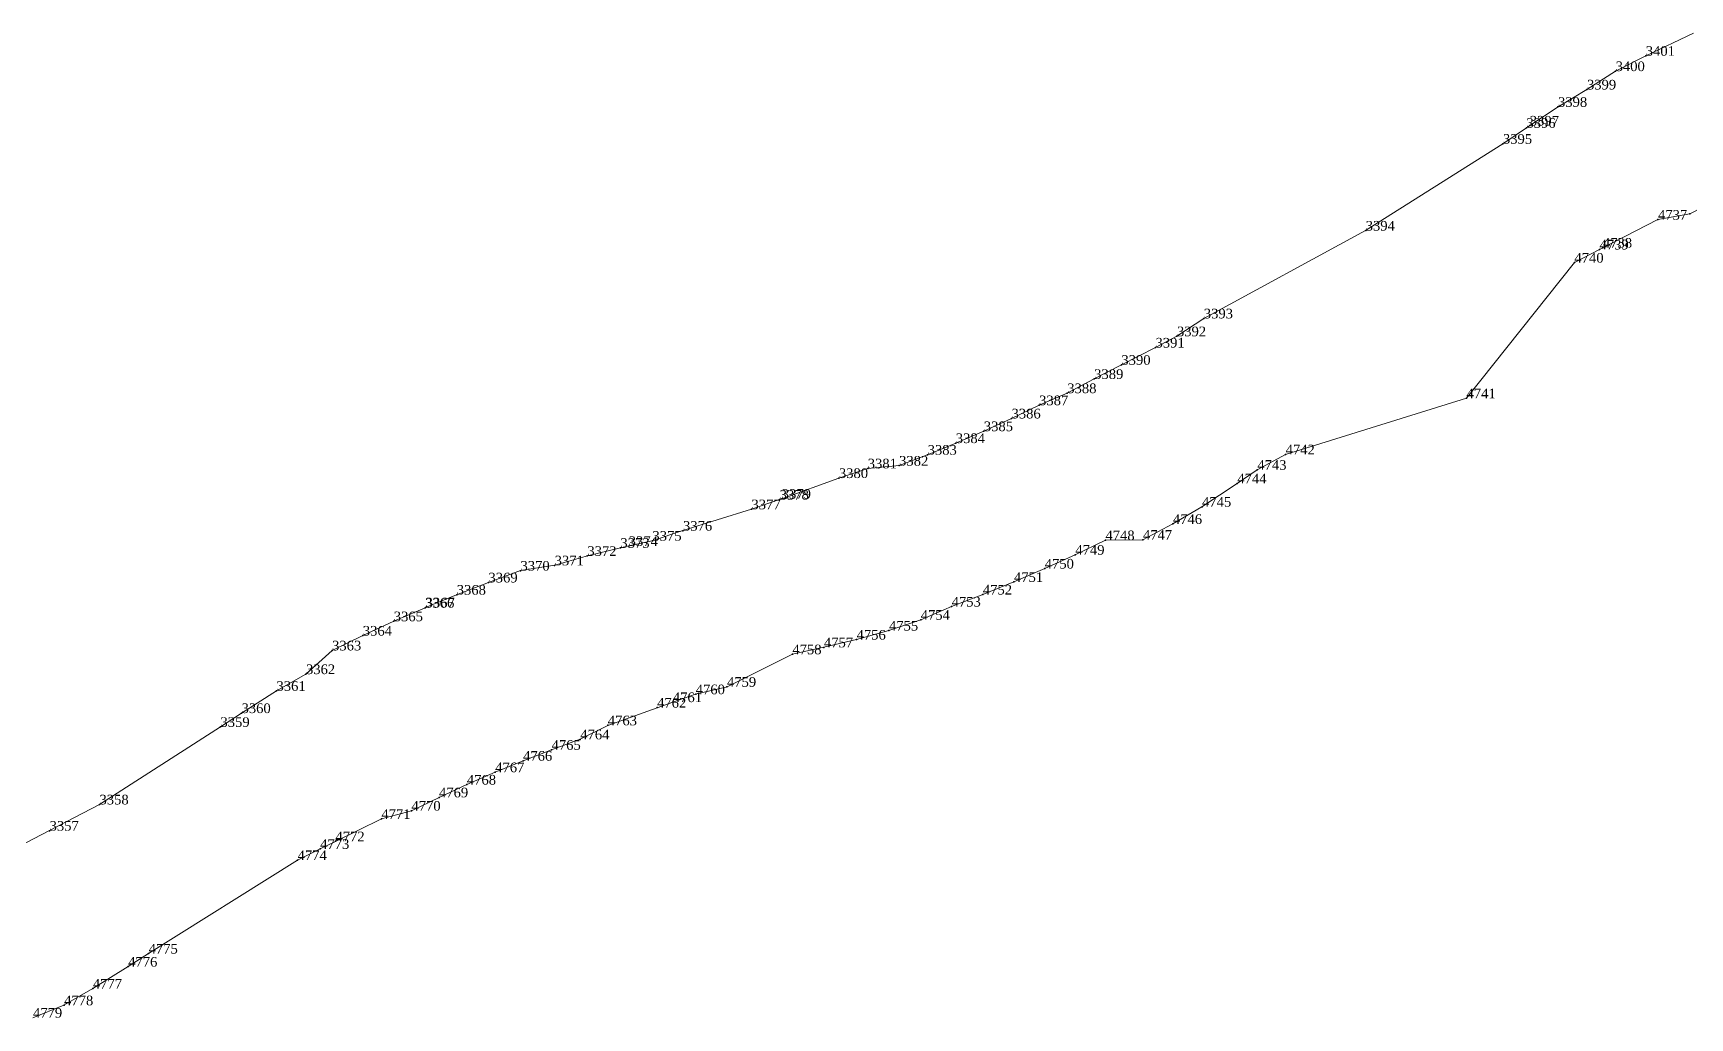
# Model space of a CAD drawing. Header units: metres. Extents: x 543554 to 549226, y 1840763 to 1844579.
# Drawn here: x 548020 to 548122.9, y 1842171 to 1842232.1 of the extents above; entities that cross this region are included whole.
import ezdxf

# ---------------------------------------------------------------- set-up
doc = ezdxf.new("R2010")
doc.units = ezdxf.units.M
doc.header["$MEASUREMENT"] = 0
for name, color, linetype, lineweight in [('Level 12', 7, 'Continuous', 0), ('Level 30', 7, 'Continuous', 0), ('Level 7', 7, 'Continuous', 0)]:
    doc.layers.add(name, color=color, linetype=linetype, lineweight=lineweight)
doc.styles.add('Style-Vntime', font='Vntime.shx')

# ---------------------------------------------------------------- blocks, each defined once
blk = doc.blocks.new('DDCT')
at = {"layer": 'Level 7', "color": 3, "linetype": 'Continuous', "lineweight": 30}
blk.add_point((0, 0), dxfattribs=at)
blk = doc.blocks.new('SHMIA_3356')
at = {"layer": 'Level 12', "color": 2, "linetype": 'Continuous', "lineweight": 0, "style": 'Style-Vntime'}
blk.add_text('3357', height=0.6, dxfattribs=at).set_placement((0, 0))
blk = doc.blocks.new('SHMIA_3357')
at = {"layer": 'Level 12', "color": 2, "linetype": 'Continuous', "lineweight": 0, "style": 'Style-Vntime'}
blk.add_text('3358', height=0.6, dxfattribs=at).set_placement((0, 0))
blk = doc.blocks.new('SHMIA_3358')
at = {"layer": 'Level 12', "color": 2, "linetype": 'Continuous', "lineweight": 0, "style": 'Style-Vntime'}
blk.add_text('3359', height=0.6, dxfattribs=at).set_placement((0, 0))
blk = doc.blocks.new('SHMIA_3359')
at = {"layer": 'Level 12', "color": 2, "linetype": 'Continuous', "lineweight": 0, "style": 'Style-Vntime'}
blk.add_text('3360', height=0.6, dxfattribs=at).set_placement((0, 0))
blk = doc.blocks.new('SHMIA_3360')
at = {"layer": 'Level 12', "color": 2, "linetype": 'Continuous', "lineweight": 0, "style": 'Style-Vntime'}
blk.add_text('3361', height=0.6, dxfattribs=at).set_placement((0, 0))
blk = doc.blocks.new('SHMIA_3361')
at = {"layer": 'Level 12', "color": 2, "linetype": 'Continuous', "lineweight": 0, "style": 'Style-Vntime'}
blk.add_text('3362', height=0.6, dxfattribs=at).set_placement((0, 0))
blk = doc.blocks.new('SHMIA_3362')
at = {"layer": 'Level 12', "color": 2, "linetype": 'Continuous', "lineweight": 0, "style": 'Style-Vntime'}
blk.add_text('3363', height=0.6, dxfattribs=at).set_placement((0, 0))
blk = doc.blocks.new('SHMIA_3363')
at = {"layer": 'Level 12', "color": 2, "linetype": 'Continuous', "lineweight": 0, "style": 'Style-Vntime'}
blk.add_text('3364', height=0.6, dxfattribs=at).set_placement((0, 0))
blk = doc.blocks.new('SHMIA_3364')
at = {"layer": 'Level 12', "color": 2, "linetype": 'Continuous', "lineweight": 0, "style": 'Style-Vntime'}
blk.add_text('3365', height=0.6, dxfattribs=at).set_placement((0, 0))
blk = doc.blocks.new('SHMIA_3365')
at = {"layer": 'Level 12', "color": 2, "linetype": 'Continuous', "lineweight": 0, "style": 'Style-Vntime'}
blk.add_text('3366', height=0.6, dxfattribs=at).set_placement((0, 0))
blk = doc.blocks.new('SHMIA_3366')
at = {"layer": 'Level 12', "color": 2, "linetype": 'Continuous', "lineweight": 0, "style": 'Style-Vntime'}
blk.add_text('3367', height=0.6, dxfattribs=at).set_placement((0, 0))
blk = doc.blocks.new('SHMIA_3367')
at = {"layer": 'Level 12', "color": 2, "linetype": 'Continuous', "lineweight": 0, "style": 'Style-Vntime'}
blk.add_text('3368', height=0.6, dxfattribs=at).set_placement((0, 0))
blk = doc.blocks.new('SHMIA_3368')
at = {"layer": 'Level 12', "color": 2, "linetype": 'Continuous', "lineweight": 0, "style": 'Style-Vntime'}
blk.add_text('3369', height=0.6, dxfattribs=at).set_placement((0, 0))
blk = doc.blocks.new('SHMIA_3369')
at = {"layer": 'Level 12', "color": 2, "linetype": 'Continuous', "lineweight": 0, "style": 'Style-Vntime'}
blk.add_text('3370', height=0.6, dxfattribs=at).set_placement((0, 0))
blk = doc.blocks.new('SHMIA_3370')
at = {"layer": 'Level 12', "color": 2, "linetype": 'Continuous', "lineweight": 0, "style": 'Style-Vntime'}
blk.add_text('3371', height=0.6, dxfattribs=at).set_placement((0, 0))
blk = doc.blocks.new('SHMIA_3371')
at = {"layer": 'Level 12', "color": 2, "linetype": 'Continuous', "lineweight": 0, "style": 'Style-Vntime'}
blk.add_text('3372', height=0.6, dxfattribs=at).set_placement((0, 0))
blk = doc.blocks.new('SHMIA_3372')
at = {"layer": 'Level 12', "color": 2, "linetype": 'Continuous', "lineweight": 0, "style": 'Style-Vntime'}
blk.add_text('3373', height=0.6, dxfattribs=at).set_placement((0, 0))
blk = doc.blocks.new('SHMIA_3373')
at = {"layer": 'Level 12', "color": 2, "linetype": 'Continuous', "lineweight": 0, "style": 'Style-Vntime'}
blk.add_text('3374', height=0.6, dxfattribs=at).set_placement((0, 0))
blk = doc.blocks.new('SHMIA_3374')
at = {"layer": 'Level 12', "color": 2, "linetype": 'Continuous', "lineweight": 0, "style": 'Style-Vntime'}
blk.add_text('3375', height=0.6, dxfattribs=at).set_placement((0, 0))
blk = doc.blocks.new('SHMIA_3375')
at = {"layer": 'Level 12', "color": 2, "linetype": 'Continuous', "lineweight": 0, "style": 'Style-Vntime'}
blk.add_text('3376', height=0.6, dxfattribs=at).set_placement((0, 0))
blk = doc.blocks.new('SHMIA_3376')
at = {"layer": 'Level 12', "color": 2, "linetype": 'Continuous', "lineweight": 0, "style": 'Style-Vntime'}
blk.add_text('3377', height=0.6, dxfattribs=at).set_placement((0, 0))
blk = doc.blocks.new('SHMIA_3377')
at = {"layer": 'Level 12', "color": 2, "linetype": 'Continuous', "lineweight": 0, "style": 'Style-Vntime'}
blk.add_text('3378', height=0.6, dxfattribs=at).set_placement((0, 0))
blk = doc.blocks.new('SHMIA_3378')
at = {"layer": 'Level 12', "color": 2, "linetype": 'Continuous', "lineweight": 0, "style": 'Style-Vntime'}
blk.add_text('3379', height=0.6, dxfattribs=at).set_placement((0, 0))
blk = doc.blocks.new('SHMIA_3379')
at = {"layer": 'Level 12', "color": 2, "linetype": 'Continuous', "lineweight": 0, "style": 'Style-Vntime'}
blk.add_text('3380', height=0.6, dxfattribs=at).set_placement((0, 0))
blk = doc.blocks.new('SHMIA_3380')
at = {"layer": 'Level 12', "color": 2, "linetype": 'Continuous', "lineweight": 0, "style": 'Style-Vntime'}
blk.add_text('3381', height=0.6, dxfattribs=at).set_placement((0, 0))
blk = doc.blocks.new('SHMIA_3381')
at = {"layer": 'Level 12', "color": 2, "linetype": 'Continuous', "lineweight": 0, "style": 'Style-Vntime'}
blk.add_text('3382', height=0.6, dxfattribs=at).set_placement((0, 0))
blk = doc.blocks.new('SHMIA_3382')
at = {"layer": 'Level 12', "color": 2, "linetype": 'Continuous', "lineweight": 0, "style": 'Style-Vntime'}
blk.add_text('3383', height=0.6, dxfattribs=at).set_placement((0, 0))
blk = doc.blocks.new('SHMIA_3383')
at = {"layer": 'Level 12', "color": 2, "linetype": 'Continuous', "lineweight": 0, "style": 'Style-Vntime'}
blk.add_text('3384', height=0.6, dxfattribs=at).set_placement((0, 0))
blk = doc.blocks.new('SHMIA_3384')
at = {"layer": 'Level 12', "color": 2, "linetype": 'Continuous', "lineweight": 0, "style": 'Style-Vntime'}
blk.add_text('3385', height=0.6, dxfattribs=at).set_placement((0, 0))
blk = doc.blocks.new('SHMIA_3385')
at = {"layer": 'Level 12', "color": 2, "linetype": 'Continuous', "lineweight": 0, "style": 'Style-Vntime'}
blk.add_text('3386', height=0.6, dxfattribs=at).set_placement((0, 0))
blk = doc.blocks.new('SHMIA_3386')
at = {"layer": 'Level 12', "color": 2, "linetype": 'Continuous', "lineweight": 0, "style": 'Style-Vntime'}
blk.add_text('3387', height=0.6, dxfattribs=at).set_placement((0, 0))
blk = doc.blocks.new('SHMIA_3387')
at = {"layer": 'Level 12', "color": 2, "linetype": 'Continuous', "lineweight": 0, "style": 'Style-Vntime'}
blk.add_text('3388', height=0.6, dxfattribs=at).set_placement((0, 0))
blk = doc.blocks.new('SHMIA_3388')
at = {"layer": 'Level 12', "color": 2, "linetype": 'Continuous', "lineweight": 0, "style": 'Style-Vntime'}
blk.add_text('3389', height=0.6, dxfattribs=at).set_placement((0, 0))
blk = doc.blocks.new('SHMIA_3389')
at = {"layer": 'Level 12', "color": 2, "linetype": 'Continuous', "lineweight": 0, "style": 'Style-Vntime'}
blk.add_text('3390', height=0.6, dxfattribs=at).set_placement((0, 0))
blk = doc.blocks.new('SHMIA_3390')
at = {"layer": 'Level 12', "color": 2, "linetype": 'Continuous', "lineweight": 0, "style": 'Style-Vntime'}
blk.add_text('3391', height=0.6, dxfattribs=at).set_placement((0, 0))
blk = doc.blocks.new('SHMIA_3391')
at = {"layer": 'Level 12', "color": 2, "linetype": 'Continuous', "lineweight": 0, "style": 'Style-Vntime'}
blk.add_text('3392', height=0.6, dxfattribs=at).set_placement((0, 0))
blk = doc.blocks.new('SHMIA_3392')
at = {"layer": 'Level 12', "color": 2, "linetype": 'Continuous', "lineweight": 0, "style": 'Style-Vntime'}
blk.add_text('3393', height=0.6, dxfattribs=at).set_placement((0, 0))
blk = doc.blocks.new('SHMIA_3393')
at = {"layer": 'Level 12', "color": 2, "linetype": 'Continuous', "lineweight": 0, "style": 'Style-Vntime'}
blk.add_text('3394', height=0.6, dxfattribs=at).set_placement((0, 0))
blk = doc.blocks.new('SHMIA_3394')
at = {"layer": 'Level 12', "color": 2, "linetype": 'Continuous', "lineweight": 0, "style": 'Style-Vntime'}
blk.add_text('3395', height=0.6, dxfattribs=at).set_placement((0, 0))
blk = doc.blocks.new('SHMIA_3395')
at = {"layer": 'Level 12', "color": 2, "linetype": 'Continuous', "lineweight": 0, "style": 'Style-Vntime'}
blk.add_text('3396', height=0.6, dxfattribs=at).set_placement((0, 0))
blk = doc.blocks.new('SHMIA_3396')
at = {"layer": 'Level 12', "color": 2, "linetype": 'Continuous', "lineweight": 0, "style": 'Style-Vntime'}
blk.add_text('3397', height=0.6, dxfattribs=at).set_placement((0, 0))
blk = doc.blocks.new('SHMIA_3397')
at = {"layer": 'Level 12', "color": 2, "linetype": 'Continuous', "lineweight": 0, "style": 'Style-Vntime'}
blk.add_text('3398', height=0.6, dxfattribs=at).set_placement((0, 0))
blk = doc.blocks.new('SHMIA_3398')
at = {"layer": 'Level 12', "color": 2, "linetype": 'Continuous', "lineweight": 0, "style": 'Style-Vntime'}
blk.add_text('3399', height=0.6, dxfattribs=at).set_placement((0, 0))
blk = doc.blocks.new('SHMIA_3399')
at = {"layer": 'Level 12', "color": 2, "linetype": 'Continuous', "lineweight": 0, "style": 'Style-Vntime'}
blk.add_text('3400', height=0.6, dxfattribs=at).set_placement((0, 0))
blk = doc.blocks.new('SHMIA_3400')
at = {"layer": 'Level 12', "color": 2, "linetype": 'Continuous', "lineweight": 0, "style": 'Style-Vntime'}
blk.add_text('3401', height=0.6, dxfattribs=at).set_placement((0, 0))
blk = doc.blocks.new('SHMIA_4736')
at = {"layer": 'Level 12', "color": 2, "linetype": 'Continuous', "lineweight": 0, "style": 'Style-Vntime'}
blk.add_text('4737', height=0.6, dxfattribs=at).set_placement((0, 0))
blk = doc.blocks.new('SHMIA_4737')
at = {"layer": 'Level 12', "color": 2, "linetype": 'Continuous', "lineweight": 0, "style": 'Style-Vntime'}
blk.add_text('4738', height=0.6, dxfattribs=at).set_placement((0, 0))
blk = doc.blocks.new('SHMIA_4738')
at = {"layer": 'Level 12', "color": 2, "linetype": 'Continuous', "lineweight": 0, "style": 'Style-Vntime'}
blk.add_text('4739', height=0.6, dxfattribs=at).set_placement((0, 0))
blk = doc.blocks.new('SHMIA_4739')
at = {"layer": 'Level 12', "color": 2, "linetype": 'Continuous', "lineweight": 0, "style": 'Style-Vntime'}
blk.add_text('4740', height=0.6, dxfattribs=at).set_placement((0, 0))
blk = doc.blocks.new('SHMIA_4740')
at = {"layer": 'Level 12', "color": 2, "linetype": 'Continuous', "lineweight": 0, "style": 'Style-Vntime'}
blk.add_text('4741', height=0.6, dxfattribs=at).set_placement((0, 0))
blk = doc.blocks.new('SHMIA_4741')
at = {"layer": 'Level 12', "color": 2, "linetype": 'Continuous', "lineweight": 0, "style": 'Style-Vntime'}
blk.add_text('4742', height=0.6, dxfattribs=at).set_placement((0, 0))
blk = doc.blocks.new('SHMIA_4742')
at = {"layer": 'Level 12', "color": 2, "linetype": 'Continuous', "lineweight": 0, "style": 'Style-Vntime'}
blk.add_text('4743', height=0.6, dxfattribs=at).set_placement((0, 0))
blk = doc.blocks.new('SHMIA_4743')
at = {"layer": 'Level 12', "color": 2, "linetype": 'Continuous', "lineweight": 0, "style": 'Style-Vntime'}
blk.add_text('4744', height=0.6, dxfattribs=at).set_placement((0, 0))
blk = doc.blocks.new('SHMIA_4744')
at = {"layer": 'Level 12', "color": 2, "linetype": 'Continuous', "lineweight": 0, "style": 'Style-Vntime'}
blk.add_text('4745', height=0.6, dxfattribs=at).set_placement((0, 0))
blk = doc.blocks.new('SHMIA_4745')
at = {"layer": 'Level 12', "color": 2, "linetype": 'Continuous', "lineweight": 0, "style": 'Style-Vntime'}
blk.add_text('4746', height=0.6, dxfattribs=at).set_placement((0, 0))
blk = doc.blocks.new('SHMIA_4746')
at = {"layer": 'Level 12', "color": 2, "linetype": 'Continuous', "lineweight": 0, "style": 'Style-Vntime'}
blk.add_text('4747', height=0.6, dxfattribs=at).set_placement((0, 0))
blk = doc.blocks.new('SHMIA_4747')
at = {"layer": 'Level 12', "color": 2, "linetype": 'Continuous', "lineweight": 0, "style": 'Style-Vntime'}
blk.add_text('4748', height=0.6, dxfattribs=at).set_placement((0, 0))
blk = doc.blocks.new('SHMIA_4748')
at = {"layer": 'Level 12', "color": 2, "linetype": 'Continuous', "lineweight": 0, "style": 'Style-Vntime'}
blk.add_text('4749', height=0.6, dxfattribs=at).set_placement((0, 0))
blk = doc.blocks.new('SHMIA_4749')
at = {"layer": 'Level 12', "color": 2, "linetype": 'Continuous', "lineweight": 0, "style": 'Style-Vntime'}
blk.add_text('4750', height=0.6, dxfattribs=at).set_placement((0, 0))
blk = doc.blocks.new('SHMIA_4750')
at = {"layer": 'Level 12', "color": 2, "linetype": 'Continuous', "lineweight": 0, "style": 'Style-Vntime'}
blk.add_text('4751', height=0.6, dxfattribs=at).set_placement((0, 0))
blk = doc.blocks.new('SHMIA_4751')
at = {"layer": 'Level 12', "color": 2, "linetype": 'Continuous', "lineweight": 0, "style": 'Style-Vntime'}
blk.add_text('4752', height=0.6, dxfattribs=at).set_placement((0, 0))
blk = doc.blocks.new('SHMIA_4752')
at = {"layer": 'Level 12', "color": 2, "linetype": 'Continuous', "lineweight": 0, "style": 'Style-Vntime'}
blk.add_text('4753', height=0.6, dxfattribs=at).set_placement((0, 0))
blk = doc.blocks.new('SHMIA_4753')
at = {"layer": 'Level 12', "color": 2, "linetype": 'Continuous', "lineweight": 0, "style": 'Style-Vntime'}
blk.add_text('4754', height=0.6, dxfattribs=at).set_placement((0, 0))
blk = doc.blocks.new('SHMIA_4754')
at = {"layer": 'Level 12', "color": 2, "linetype": 'Continuous', "lineweight": 0, "style": 'Style-Vntime'}
blk.add_text('4755', height=0.6, dxfattribs=at).set_placement((0, 0))
blk = doc.blocks.new('SHMIA_4755')
at = {"layer": 'Level 12', "color": 2, "linetype": 'Continuous', "lineweight": 0, "style": 'Style-Vntime'}
blk.add_text('4756', height=0.6, dxfattribs=at).set_placement((0, 0))
blk = doc.blocks.new('SHMIA_4756')
at = {"layer": 'Level 12', "color": 2, "linetype": 'Continuous', "lineweight": 0, "style": 'Style-Vntime'}
blk.add_text('4757', height=0.6, dxfattribs=at).set_placement((0, 0))
blk = doc.blocks.new('SHMIA_4757')
at = {"layer": 'Level 12', "color": 2, "linetype": 'Continuous', "lineweight": 0, "style": 'Style-Vntime'}
blk.add_text('4758', height=0.6, dxfattribs=at).set_placement((0, 0))
blk = doc.blocks.new('SHMIA_4758')
at = {"layer": 'Level 12', "color": 2, "linetype": 'Continuous', "lineweight": 0, "style": 'Style-Vntime'}
blk.add_text('4759', height=0.6, dxfattribs=at).set_placement((0, 0))
blk = doc.blocks.new('SHMIA_4759')
at = {"layer": 'Level 12', "color": 2, "linetype": 'Continuous', "lineweight": 0, "style": 'Style-Vntime'}
blk.add_text('4760', height=0.6, dxfattribs=at).set_placement((0, 0))
blk = doc.blocks.new('SHMIA_4760')
at = {"layer": 'Level 12', "color": 2, "linetype": 'Continuous', "lineweight": 0, "style": 'Style-Vntime'}
blk.add_text('4761', height=0.6, dxfattribs=at).set_placement((0, 0))
blk = doc.blocks.new('SHMIA_4761')
at = {"layer": 'Level 12', "color": 2, "linetype": 'Continuous', "lineweight": 0, "style": 'Style-Vntime'}
blk.add_text('4762', height=0.6, dxfattribs=at).set_placement((0, 0))
blk = doc.blocks.new('SHMIA_4762')
at = {"layer": 'Level 12', "color": 2, "linetype": 'Continuous', "lineweight": 0, "style": 'Style-Vntime'}
blk.add_text('4763', height=0.6, dxfattribs=at).set_placement((0, 0))
blk = doc.blocks.new('SHMIA_4763')
at = {"layer": 'Level 12', "color": 2, "linetype": 'Continuous', "lineweight": 0, "style": 'Style-Vntime'}
blk.add_text('4764', height=0.6, dxfattribs=at).set_placement((0, 0))
blk = doc.blocks.new('SHMIA_4764')
at = {"layer": 'Level 12', "color": 2, "linetype": 'Continuous', "lineweight": 0, "style": 'Style-Vntime'}
blk.add_text('4765', height=0.6, dxfattribs=at).set_placement((0, 0))
blk = doc.blocks.new('SHMIA_4765')
at = {"layer": 'Level 12', "color": 2, "linetype": 'Continuous', "lineweight": 0, "style": 'Style-Vntime'}
blk.add_text('4766', height=0.6, dxfattribs=at).set_placement((0, 0))
blk = doc.blocks.new('SHMIA_4766')
at = {"layer": 'Level 12', "color": 2, "linetype": 'Continuous', "lineweight": 0, "style": 'Style-Vntime'}
blk.add_text('4767', height=0.6, dxfattribs=at).set_placement((0, 0))
blk = doc.blocks.new('SHMIA_4767')
at = {"layer": 'Level 12', "color": 2, "linetype": 'Continuous', "lineweight": 0, "style": 'Style-Vntime'}
blk.add_text('4768', height=0.6, dxfattribs=at).set_placement((0, 0))
blk = doc.blocks.new('SHMIA_4768')
at = {"layer": 'Level 12', "color": 2, "linetype": 'Continuous', "lineweight": 0, "style": 'Style-Vntime'}
blk.add_text('4769', height=0.6, dxfattribs=at).set_placement((0, 0))
blk = doc.blocks.new('SHMIA_4769')
at = {"layer": 'Level 12', "color": 2, "linetype": 'Continuous', "lineweight": 0, "style": 'Style-Vntime'}
blk.add_text('4770', height=0.6, dxfattribs=at).set_placement((0, 0))
blk = doc.blocks.new('SHMIA_4770')
at = {"layer": 'Level 12', "color": 2, "linetype": 'Continuous', "lineweight": 0, "style": 'Style-Vntime'}
blk.add_text('4771', height=0.6, dxfattribs=at).set_placement((0, 0))
blk = doc.blocks.new('SHMIA_4771')
at = {"layer": 'Level 12', "color": 2, "linetype": 'Continuous', "lineweight": 0, "style": 'Style-Vntime'}
blk.add_text('4772', height=0.6, dxfattribs=at).set_placement((0, 0))
blk = doc.blocks.new('SHMIA_4772')
at = {"layer": 'Level 12', "color": 2, "linetype": 'Continuous', "lineweight": 0, "style": 'Style-Vntime'}
blk.add_text('4773', height=0.6, dxfattribs=at).set_placement((0, 0))
blk = doc.blocks.new('SHMIA_4773')
at = {"layer": 'Level 12', "color": 2, "linetype": 'Continuous', "lineweight": 0, "style": 'Style-Vntime'}
blk.add_text('4774', height=0.6, dxfattribs=at).set_placement((0, 0))
blk = doc.blocks.new('SHMIA_4774')
at = {"layer": 'Level 12', "color": 2, "linetype": 'Continuous', "lineweight": 0, "style": 'Style-Vntime'}
blk.add_text('4775', height=0.6, dxfattribs=at).set_placement((0, 0))
blk = doc.blocks.new('SHMIA_4775')
at = {"layer": 'Level 12', "color": 2, "linetype": 'Continuous', "lineweight": 0, "style": 'Style-Vntime'}
blk.add_text('4776', height=0.6, dxfattribs=at).set_placement((0, 0))
blk = doc.blocks.new('SHMIA_4776')
at = {"layer": 'Level 12', "color": 2, "linetype": 'Continuous', "lineweight": 0, "style": 'Style-Vntime'}
blk.add_text('4777', height=0.6, dxfattribs=at).set_placement((0, 0))
blk = doc.blocks.new('SHMIA_4777')
at = {"layer": 'Level 12', "color": 2, "linetype": 'Continuous', "lineweight": 0, "style": 'Style-Vntime'}
blk.add_text('4778', height=0.6, dxfattribs=at).set_placement((0, 0))
blk = doc.blocks.new('SHMIA_4778')
at = {"layer": 'Level 12', "color": 2, "linetype": 'Continuous', "lineweight": 0, "style": 'Style-Vntime'}
blk.add_text('4779', height=0.6, dxfattribs=at).set_placement((0, 0))

msp = doc.modelspace()

# ---------------------------------------------------------------- linework, layer by layer
at = {"layer": 'Level 30', "color": 2, "linetype": 'Continuous', "lineweight": 0, "flags": 128}
for points in [[(548017.194, 1842180.621), (548021.0671, 1842182.6137), (548024.1716, 1842184.2369), (548031.6834, 1842189.0478), (548032.9922, 1842189.9084), (548035.1582, 1842191.2866), (548036.9879, 1842192.3321), (548038.6113, 1842193.8013), (548040.5188, 1842194.7233), (548042.4443, 1842195.607), (548044.3871, 1842196.452), (548044.4182, 1842196.4651), (548046.3464, 1842197.2579), (548048.3214, 1842198.0246), (548050.3114, 1842198.7516), (548052.4337, 1842199.0824), (548054.4609, 1842199.6723), (548056.5142, 1842200.1664), (548057.0287, 1842200.2833), (548058.4955, 1842200.6086), (548060.397, 1842201.2346), (548064.6481, 1842202.5603), (548066.3968, 1842203.1639), (548066.5335, 1842203.2117), (548070.0849, 1842204.4977), (548071.8695, 1842205.1026), (548073.8174, 1842205.2714), (548075.5858, 1842205.9507), (548077.3402, 1842206.6653), (548079.08, 1842207.4149), (548080.8045, 1842208.199), (548082.5129, 1842209.0175), (548084.2578, 1842209.767), (548085.9342, 1842210.6543), (548087.6207, 1842211.5252), (548089.7421, 1842212.6006), (548091.0715, 1842213.3007), (548092.7409, 1842214.4054), (548102.7863, 1842219.8595), (548111.3148, 1842225.245), (548112.7655, 1842226.235), (548112.9797, 1842226.38), (548114.7319, 1842227.5375), (548116.5293, 1842228.6233), (548118.3068, 1842229.7554), (548120.1822, 1842230.7064), (548123.1511, 1842232.1175)], [(548124.6064, 1842221.7615), (548122.9091, 1842220.9008), (548120.9381, 1842220.5402), (548117.5172, 1842218.7987), (548117.3071, 1842218.689), (548115.7531, 1842217.8707), (548109.0509, 1842209.4508), (548097.8173, 1842205.971), (548096.0595, 1842205.0131), (548094.8185, 1842204.1661), (548092.6259, 1842202.7181), (548090.8167, 1842201.6483), (548088.9593, 1842200.6652), (548086.6322, 1842200.6357), (548084.7553, 1842199.7365), (548082.8609, 1842198.875), (548080.9495, 1842198.0515), (548079.0221, 1842197.2665), (548077.0794, 1842196.5201), (548075.163, 1842195.6959), (548073.1896, 1842195.0271), (548071.1808, 1842194.4714), (548069.1525, 1842193.9924), (548067.1909, 1842193.557), (548063.1336, 1842191.5449), (548061.1856, 1842191.0838), (548059.7654, 1842190.5936), (548058.7945, 1842190.2453), (548055.7294, 1842189.1458), (548054.0178, 1842188.2824), (548052.2364, 1842187.6317), (548050.4685, 1842186.9454), (548048.7424, 1842186.2357), (548046.9754, 1842185.4675), (548045.2518, 1842184.6765), (548043.5443, 1842183.8511), (548041.6713, 1842183.3419), (548038.8187, 1842181.9457), (548037.8693, 1842181.481), (548036.471, 1842180.775), (548027.2173, 1842174.981), (548025.9512, 1842174.1741), (548023.7577, 1842172.8057), (548021.9652, 1842171.7746), (548020.0395, 1842170.9954)]]:
    msp.add_lwpolyline(points, dxfattribs=at)

# ---------------------------------------------------------------- block references
at = {"layer": 'Level 12', "color": 2, "linetype": 'Continuous', "lineweight": 0}
for name, p in [('SHMIA_3400', (548120.18, 1842230.71)), ('SHMIA_3399', (548118.31, 1842229.76)), ('SHMIA_3398', (548116.53, 1842228.62)), ('SHMIA_3397', (548114.73, 1842227.54)), ('SHMIA_3395', (548112.77, 1842226.24)), ('SHMIA_3396', (548112.98, 1842226.38)), ('SHMIA_3394', (548111.31, 1842225.25)), ('SHMIA_4736', (548120.94, 1842220.54)), ('SHMIA_3393', (548102.79, 1842219.86)), ('SHMIA_4738', (548117.31, 1842218.69)), ('SHMIA_4737', (548117.52, 1842218.8)), ('SHMIA_4739', (548115.75, 1842217.87)), ('SHMIA_3392', (548092.74, 1842214.41)), ('SHMIA_3391', (548091.07, 1842213.3)), ('SHMIA_3390', (548089.74, 1842212.6)), ('SHMIA_3389', (548087.62, 1842211.53)), ('SHMIA_3387', (548084.26, 1842209.77)), ('SHMIA_3388', (548085.93, 1842210.65)), ('SHMIA_3386', (548082.51, 1842209.02)), ('SHMIA_4740', (548109.05, 1842209.45)), ('SHMIA_3385', (548080.8, 1842208.2)), ('SHMIA_3383', (548077.34, 1842206.67)), ('SHMIA_3384', (548079.08, 1842207.41)), ('SHMIA_3382', (548075.59, 1842205.95)), ('SHMIA_4741', (548097.82, 1842205.97)), ('SHMIA_3380', (548071.87, 1842205.1)), ('SHMIA_3381', (548073.82, 1842205.27)), ('SHMIA_4742', (548096.06, 1842205.01)), ('SHMIA_3379', (548070.08, 1842204.5)), ('SHMIA_4743', (548094.82, 1842204.17)), ('SHMIA_3376', (548064.65, 1842202.56)), ('SHMIA_3377', (548066.4, 1842203.16)), ('SHMIA_3378', (548066.53, 1842203.21)), ('SHMIA_4744', (548092.63, 1842202.72)), ('SHMIA_4745', (548090.82, 1842201.65)), ('SHMIA_3374', (548058.5, 1842200.61)), ('SHMIA_3375', (548060.4, 1842201.23)), ('SHMIA_4747', (548086.63, 1842200.64)), ('SHMIA_4746', (548088.96, 1842200.67)), ('SHMIA_3371', (548054.46, 1842199.67)), ('SHMIA_3372', (548056.51, 1842200.17)), ('SHMIA_3373', (548057.03, 1842200.28)), ('SHMIA_4748', (548084.76, 1842199.74)), ('SHMIA_3369', (548050.31, 1842198.75)), ('SHMIA_3370', (548052.43, 1842199.08)), ('SHMIA_4749', (548082.86, 1842198.88)), ('SHMIA_3368', (548048.32, 1842198.02)), ('SHMIA_4750', (548080.95, 1842198.05)), ('SHMIA_3365', (548044.39, 1842196.45)), ('SHMIA_3366', (548044.42, 1842196.47)), ('SHMIA_3367', (548046.35, 1842197.26)), ('SHMIA_4752', (548077.08, 1842196.52)), ('SHMIA_4751', (548079.02, 1842197.27)), ('SHMIA_3364', (548042.44, 1842195.61)), ('SHMIA_4753', (548075.16, 1842195.7)), ('SHMIA_3363', (548040.52, 1842194.72)), ('SHMIA_4755', (548071.18, 1842194.47)), ('SHMIA_4754', (548073.19, 1842195.03)), ('SHMIA_3362', (548038.61, 1842193.8)), ('SHMIA_4757', (548067.19, 1842193.56)), ('SHMIA_4756', (548069.15, 1842193.99)), ('SHMIA_3361', (548036.99, 1842192.33)), ('SHMIA_3360', (548035.16, 1842191.29)), ('SHMIA_4758', (548063.13, 1842191.54)), ('SHMIA_4761', (548058.79, 1842190.25)), ('SHMIA_4760', (548059.77, 1842190.59)), ('SHMIA_4759', (548061.19, 1842191.08)), ('SHMIA_3359', (548032.99, 1842189.91)), ('SHMIA_3358', (548031.68, 1842189.05)), ('SHMIA_4763', (548054.02, 1842188.28)), ('SHMIA_4762', (548055.73, 1842189.15)), ('SHMIA_4764', (548052.24, 1842187.63)), ('SHMIA_4766', (548048.74, 1842186.24)), ('SHMIA_4765', (548050.47, 1842186.95)), ('SHMIA_4767', (548046.98, 1842185.47)), ('SHMIA_3357', (548024.17, 1842184.24)), ('SHMIA_4768', (548045.25, 1842184.68)), ('SHMIA_4770', (548041.67, 1842183.34)), ('SHMIA_4769', (548043.54, 1842183.85)), ('SHMIA_3356', (548021.07, 1842182.61)), ('SHMIA_4772', (548037.87, 1842181.48)), ('SHMIA_4771', (548038.82, 1842181.95)), ('SHMIA_4773', (548036.47, 1842180.78)), ('SHMIA_4774', (548027.22, 1842174.98)), ('SHMIA_4775', (548025.95, 1842174.17)), ('SHMIA_4776', (548023.76, 1842172.81)), ('SHMIA_4777', (548021.97, 1842171.77)), ('SHMIA_4778', (548020.04, 1842171))]:
    msp.add_blockref(name, p, dxfattribs=at)
at = {"layer": 'Level 7', "color": 3, "linetype": 'Continuous', "lineweight": 30}
for p in [(548120.18, 1842230.71), (548118.31, 1842229.76), (548116.53, 1842228.62), (548114.73, 1842227.54), (548112.77, 1842226.24), (548112.98, 1842226.38), (548111.31, 1842225.25), (548122.91, 1842220.9), (548102.79, 1842219.86), (548120.94, 1842220.54), (548117.31, 1842218.69), (548117.52, 1842218.8), (548115.75, 1842217.87), (548092.74, 1842214.41), (548089.74, 1842212.6), (548091.07, 1842213.3), (548087.62, 1842211.53), (548085.93, 1842210.65), (548084.26, 1842209.77), (548109.05, 1842209.45), (548082.51, 1842209.02), (548079.08, 1842207.41), (548080.8, 1842208.2), (548077.34, 1842206.67), (548073.82, 1842205.27), (548075.59, 1842205.95), (548097.82, 1842205.97), (548070.08, 1842204.5), (548071.87, 1842205.1), (548096.06, 1842205.01), (548066.53, 1842203.21), (548094.82, 1842204.17), (548064.65, 1842202.56), (548066.4, 1842203.16), (548092.63, 1842202.72), (548060.4, 1842201.23), (548090.82, 1842201.65), (548056.51, 1842200.17), (548057.03, 1842200.28), (548058.5, 1842200.61), (548086.63, 1842200.64), (548088.96, 1842200.67), (548052.43, 1842199.08), (548054.46, 1842199.67), (548084.76, 1842199.74), (548048.32, 1842198.02), (548050.31, 1842198.75), (548080.95, 1842198.05), (548082.86, 1842198.88), (548046.35, 1842197.26), (548079.02, 1842197.27), (548044.39, 1842196.45), (548044.42, 1842196.47), (548077.08, 1842196.52), (548042.44, 1842195.61), (548073.19, 1842195.03), (548075.16, 1842195.7), (548040.52, 1842194.72), (548069.15, 1842193.99), (548071.18, 1842194.47), (548038.61, 1842193.8), (548067.19, 1842193.56), (548036.99, 1842192.33), (548035.16, 1842191.29), (548061.19, 1842191.08), (548063.13, 1842191.54), (548032.99, 1842189.91), (548058.79, 1842190.25), (548059.77, 1842190.59), (548031.68, 1842189.05), (548055.73, 1842189.15), (548054.02, 1842188.28), (548050.47, 1842186.95), (548052.24, 1842187.63), (548048.74, 1842186.24), (548045.25, 1842184.68), (548046.98, 1842185.47), (548024.17, 1842184.24), (548043.54, 1842183.85), (548021.07, 1842182.61), (548041.67, 1842183.34), (548038.82, 1842181.95), (548036.47, 1842180.78), (548037.87, 1842181.48), (548027.22, 1842174.98), (548025.95, 1842174.17), (548023.76, 1842172.81), (548021.97, 1842171.77)]:
    msp.add_blockref('DDCT', p, dxfattribs=at)

doc.saveas('drawing.dxf')
